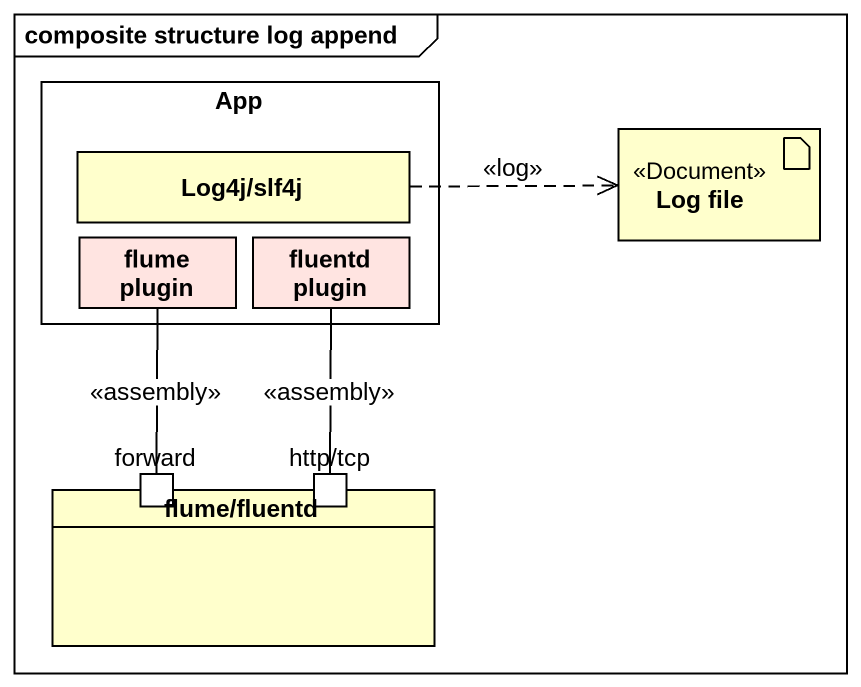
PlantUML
@startuml
mainframe composite structure log append
rectangle App {
  rectangle "Log4j/slf4j" as Log4j_slf4j
  rectangle "flume plugin" as flume_plugin #FFE4E1
  rectangle "fluentd plugin" as fluentd_plugin #FFE4E1
}
artifact "Log file" as Log_file <<Document>>
rectangle "flume/fluentd" as flume_fluentd {
  port forward
  port "http/tcp" as http_tcp
}
Log4j_slf4j .right.> Log_file : <<log>>
forward -up- flume_plugin : <<assembly>>
http_tcp -up- fluentd_plugin : <<assembly>>
@enduml
